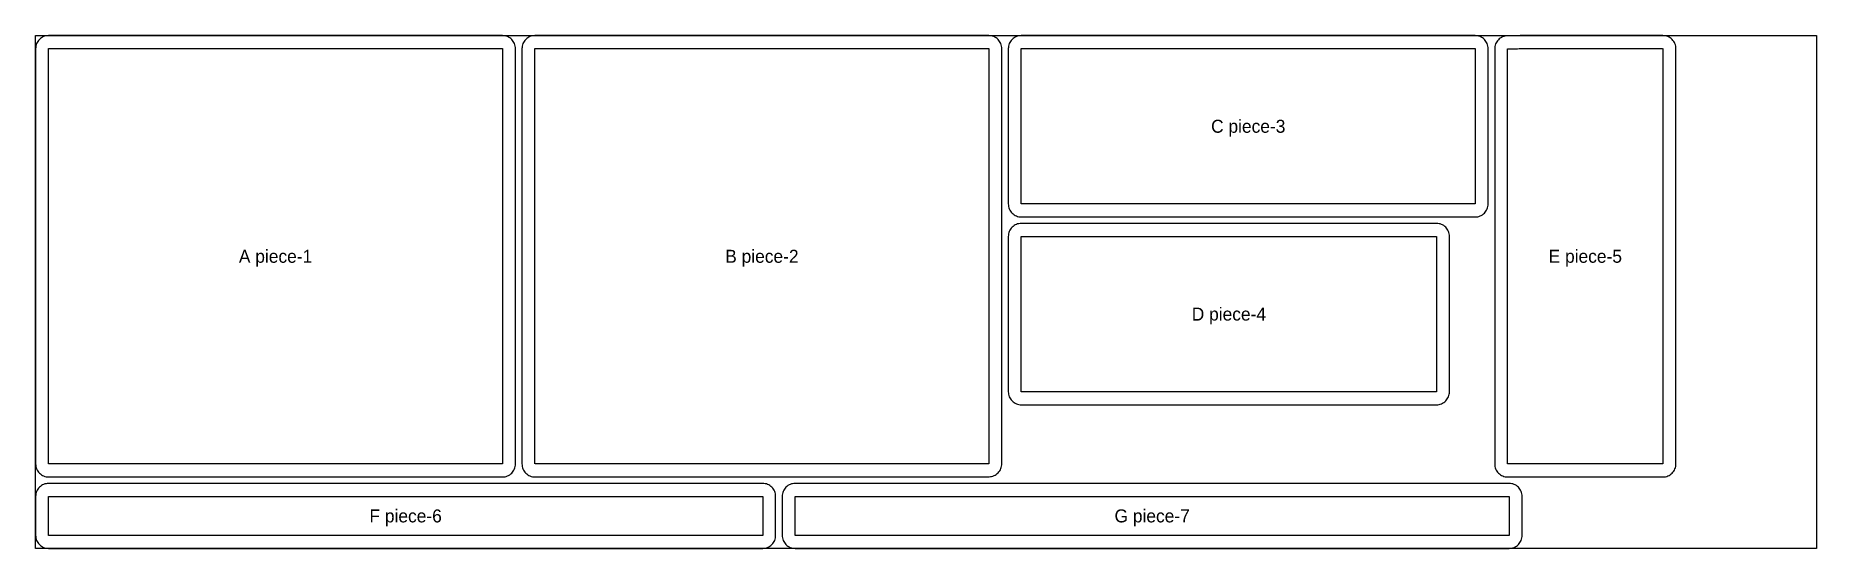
# Model space of a CAD drawing. Header units: millimetres. Extents: x 0 to 1372, y 0 to 395.
import ezdxf
from ezdxf.enums import TextEntityAlignment as Align

# ---------------------------------------------------------------- set-up
doc = ezdxf.new("R2010")
doc.units = ezdxf.units.MM
doc.linetypes.add('DASHED', pattern=[1.524, 1.27, -0.254])
for name, color, linetype in [('CUT', 7, 'Continuous'), ('LABEL', 3, 'Continuous'), ('STITCH', 1, 'DASHED')]:
    doc.layers.add(name, color=color, linetype=linetype)

msp = doc.modelspace()

# ---------------------------------------------------------------- linework, layer by layer
at = {"layer": 'CUT'}
for points in [[(10, 55), (348.973, 55), (359.6, 55), (360.58, 55.048), (361.551, 55.192), (362.503, 55.431), (363.427, 55.761), (364.314, 56.181), (365.156, 56.685), (365.944, 57.27), (366.671, 57.929), (367.33, 58.656), (367.915, 59.444), (368.419, 60.286), (368.839, 61.173), (369.17, 62.097), (369.408, 63.049), (369.552, 64.02), (369.6, 65), (369.6, 75), (369.6, 85), (369.6, 94.897), (369.6, 105), (369.6, 114.897), (369.6, 125), (369.6, 134.897), (369.6, 145), (369.6, 154.897), (369.6, 165), (369.6, 174.897), (369.6, 194.897), (369.6, 205), (369.6, 214.897), (369.6, 225), (369.6, 234.897), (369.6, 254.897), (369.6, 265), (369.6, 274.897), (369.6, 285), (369.6, 294.897), (369.6, 305), (369.6, 314.897), (369.6, 364.999), (369.603, 374.898), (369.603, 384.797), (369.555, 385.777), (369.411, 386.748), (369.172, 387.7), (368.842, 388.624), (368.422, 389.511), (367.918, 390.353), (367.333, 391.141), (366.674, 391.868), (365.947, 392.527), (365.159, 393.112), (364.317, 393.616), (363.43, 394.036), (362.506, 394.366), (361.554, 394.605), (360.583, 394.749), (359.603, 394.797), (349.98, 394.797), (340.357, 394.798), (330.536, 394.8), (301.467, 394.8), (291.647, 394.8), (68.134, 394.8), (58.314, 394.8), (29.245, 394.8), (19.328, 394.8), (10, 394.8), (9.02, 394.752), (8.049, 394.608), (7.097, 394.369), (6.173, 394.039), (5.286, 393.619), (4.444, 393.115), (3.656, 392.53), (2.929, 391.871), (2.27, 391.144), (1.685, 390.356), (1.181, 389.514), (0.761, 388.627), (0.431, 387.703), (0.192, 386.751), (0.048, 385.78), (0, 384.8), (0, 375), (0, 365), (0, 355.103), (0, 345), (0, 335.103), (0, 325), (0, 315.103), (0, 305), (0, 295.103), (0, 285), (0, 275.103), (0, 265), (0, 255.103), (0, 245), (0, 235.103), (0, 225), (0, 215.103), (0, 205), (0, 195.103), (0, 185), (0, 175.103), (0, 165), (0, 155.103), (0, 145), (0, 135.103), (0, 125), (0, 115.103), (0, 105), (0, 95.103), (0, 85), (0, 75.103), (0, 65), (0.048, 64.02), (0.192, 63.049), (0.431, 62.097), (0.761, 61.173), (1.181, 60.286), (1.685, 59.444), (2.27, 58.656), (2.929, 57.929), (3.656, 57.27), (4.444, 56.685), (5.286, 56.181), (6.173, 55.761), (7.097, 55.431), (8.049, 55.192), (9.02, 55.048)], [(650.292, 55), (724.684, 55), (724.9, 55.002), (734.422, 55.208), (735.387, 55.276), (736.342, 55.436), (737.276, 55.689), (738.182, 56.03), (739.05, 56.457), (739.873, 56.967), (740.643, 57.553), (741.353, 58.211), (741.996, 58.935), (742.565, 59.717), (743.057, 60.551), (743.465, 61.429), (743.787, 62.342), (744.019, 63.281), (744.159, 64.239), (744.206, 65.206), (744.206, 125), (744.206, 135.103), (744.206, 145), (744.206, 155.103), (744.206, 175.103), (744.206, 185), (744.206, 195.103), (744.206, 205), (744.206, 215.103), (744.206, 225), (744.206, 235.103), (744.206, 245), (744.206, 255.103), (744.206, 265), (744.206, 275.103), (744.206, 285), (744.206, 325), (744.206, 335.103), (744.206, 345), (744.206, 355.103), (744.206, 365), (744.206, 375), (744.206, 384.8), (744.158, 385.78), (744.014, 386.751), (743.775, 387.703), (743.445, 388.627), (743.025, 389.514), (742.521, 390.356), (741.936, 391.144), (741.277, 391.871), (740.55, 392.53), (739.762, 393.115), (738.92, 393.619), (738.033, 394.039), (737.109, 394.369), (736.157, 394.608), (735.186, 394.752), (734.206, 394.8), (724.878, 394.8), (714.962, 394.8), (705.337, 394.8), (695.517, 394.8), (685.892, 394.8), (676.073, 394.8), (666.448, 394.8), (656.628, 394.8), (647.003, 394.8), (637.184, 394.8), (627.559, 394.8), (617.739, 394.8), (598.295, 394.8), (588.67, 394.8), (578.85, 394.8), (569.225, 394.8), (559.406, 394.8), (549.781, 394.8), (539.962, 394.8), (530.337, 394.8), (520.517, 394.8), (510.892, 394.8), (501.073, 394.8), (491.448, 394.8), (481.628, 394.8), (472.003, 394.8), (462.184, 394.8), (452.559, 394.8), (442.739, 394.8), (433.114, 394.8), (423.295, 394.8), (413.667, 394.8), (403.849, 394.798), (394.226, 394.798), (384.603, 394.797), (383.623, 394.749), (382.652, 394.605), (381.7, 394.367), (380.776, 394.036), (379.889, 393.616), (379.047, 393.112), (378.259, 392.527), (377.532, 391.868), (376.873, 391.141), (376.288, 390.353), (375.784, 389.511), (375.364, 388.624), (375.034, 387.7), (374.795, 386.748), (374.651, 385.777), (374.603, 384.797), (374.603, 374.896), (374.606, 364.999), (374.606, 354.897), (374.606, 345), (374.606, 334.897), (374.606, 325), (374.606, 314.897), (374.606, 305), (374.606, 294.897), (374.606, 285), (374.606, 274.897), (374.606, 265), (374.606, 254.897), (374.606, 245), (374.606, 234.897), (374.606, 225), (374.606, 214.897), (374.606, 205), (374.606, 194.897), (374.606, 185), (374.606, 174.897), (374.606, 165), (374.606, 154.897), (374.606, 145), (374.606, 134.897), (374.606, 125), (374.606, 114.897), (374.606, 105), (374.606, 94.897), (374.606, 85), (374.606, 75), (374.606, 65), (374.654, 64.02), (374.798, 63.049), (375.036, 62.097), (375.367, 61.173), (375.787, 60.286), (376.291, 59.444), (376.876, 58.656), (377.535, 57.929), (378.262, 57.27), (379.05, 56.685), (379.892, 56.181), (380.779, 55.761), (381.703, 55.431), (382.655, 55.192), (383.626, 55.048), (384.606, 55), (458.998, 55), (480.253, 55), (629.037, 55)], [(778.452, 394.798), (768.829, 394.797), (759.206, 394.797), (758.226, 394.749), (757.255, 394.605), (756.303, 394.366), (755.379, 394.036), (754.492, 393.616), (753.65, 393.112), (752.862, 392.527), (752.135, 391.868), (751.476, 391.141), (750.891, 390.353), (750.387, 389.511), (749.967, 388.624), (749.637, 387.7), (749.398, 386.748), (749.254, 385.777), (749.206, 384.797), (749.207, 374.896), (749.209, 364.999), (749.209, 354.897), (749.209, 265.2), (749.257, 264.22), (749.401, 263.249), (749.64, 262.297), (749.97, 261.373), (750.39, 260.486), (750.894, 259.644), (751.479, 258.856), (752.138, 258.129), (752.865, 257.47), (753.653, 256.885), (754.495, 256.381), (755.382, 255.961), (756.306, 255.631), (757.258, 255.392), (758.229, 255.248), (759.209, 255.2), (768.537, 255.2), (788.079, 255.2), (797.898, 255.2), (817.342, 255.2), (826.967, 255.2), (836.787, 255.2), (846.412, 255.2), (856.231, 255.2), (865.856, 255.2), (875.676, 255.2), (885.301, 255.2), (895.12, 255.2), (904.745, 255.2), (914.565, 255.2), (924.19, 255.2), (943.634, 255.2), (953.454, 255.2), (963.079, 255.2), (972.898, 255.2), (982.523, 255.2), (1001.967, 255.2), (1011.787, 255.2), (1050.676, 255.2), (1060.301, 255.2), (1070.12, 255.2), (1079.748, 255.2), (1089.566, 255.202), (1099.189, 255.202), (1108.812, 255.203), (1109.792, 255.251), (1110.763, 255.395), (1111.715, 255.633), (1112.639, 255.964), (1113.526, 256.384), (1114.368, 256.888), (1115.156, 257.473), (1115.883, 258.132), (1116.542, 258.859), (1117.127, 259.647), (1117.631, 260.489), (1118.051, 261.376), (1118.381, 262.3), (1118.62, 263.252), (1118.764, 264.223), (1118.812, 265.203), (1118.812, 275.104), (1118.809, 285.001), (1118.809, 365), (1118.809, 375), (1118.809, 384.8), (1118.761, 385.78), (1118.617, 386.751), (1118.378, 387.703), (1118.048, 388.627), (1117.628, 389.514), (1117.124, 390.356), (1116.539, 391.144), (1115.88, 391.871), (1115.153, 392.53), (1114.365, 393.115), (1113.523, 393.619), (1112.636, 394.039), (1111.712, 394.369), (1110.76, 394.608), (1109.789, 394.752), (1108.809, 394.8), (1099.481, 394.8), (1089.565, 394.8), (1079.94, 394.8), (1070.12, 394.8), (1060.495, 394.8), (1050.676, 394.8), (1041.051, 394.8), (1031.231, 394.8), (1021.606, 394.8), (1011.787, 394.8), (1002.162, 394.8), (992.342, 394.8), (982.717, 394.8), (972.898, 394.8), (963.273, 394.8), (953.454, 394.8), (943.829, 394.8), (934.009, 394.8), (924.384, 394.8), (914.565, 394.8), (904.94, 394.8), (895.12, 394.8), (885.495, 394.8), (875.676, 394.8), (866.051, 394.8), (856.231, 394.8), (846.606, 394.8), (836.787, 394.8), (827.162, 394.8), (817.342, 394.8), (807.717, 394.8), (797.898, 394.8), (788.271, 394.8)], [(1253.412, 394.8), (1143.612, 394.8), (1143.408, 394.798), (1133.608, 394.598), (1132.642, 394.531), (1131.686, 394.371), (1130.751, 394.12), (1129.844, 393.779), (1128.975, 393.352), (1128.151, 392.843), (1127.38, 392.257), (1126.669, 391.599), (1126.026, 390.875), (1125.455, 390.092), (1124.963, 389.258), (1124.554, 388.38), (1124.232, 387.466), (1123.999, 386.526), (1123.859, 385.567), (1123.812, 384.6), (1123.812, 374.7), (1123.812, 364.8), (1123.812, 354.7), (1123.812, 344.8), (1123.812, 334.7), (1123.812, 324.8), (1123.812, 304.8), (1123.812, 294.7), (1123.812, 284.8), (1123.812, 264.8), (1123.812, 254.7), (1123.812, 244.8), (1123.812, 184.8), (1123.812, 174.7), (1123.812, 164.8), (1123.812, 144.8), (1123.812, 134.7), (1123.812, 124.8), (1123.812, 114.7), (1123.812, 104.8), (1123.812, 94.7), (1123.812, 84.8), (1123.812, 65), (1123.86, 64.02), (1124.004, 63.049), (1124.243, 62.097), (1124.573, 61.173), (1124.993, 60.286), (1125.497, 59.444), (1126.082, 58.656), (1126.741, 57.929), (1127.468, 57.27), (1128.256, 56.685), (1129.098, 56.181), (1129.985, 55.761), (1130.909, 55.431), (1131.861, 55.192), (1132.832, 55.048), (1133.812, 55), (1253.412, 55), (1254.392, 55.048), (1255.363, 55.192), (1256.315, 55.431), (1257.239, 55.761), (1258.126, 56.181), (1258.968, 56.685), (1259.756, 57.27), (1260.483, 57.929), (1261.142, 58.656), (1261.727, 59.444), (1262.231, 60.286), (1262.651, 61.173), (1262.981, 62.097), (1263.22, 63.049), (1263.364, 64.02), (1263.412, 65), (1263.412, 74.9), (1263.412, 84.8), (1263.412, 94.9), (1263.412, 104.8), (1263.412, 114.9), (1263.412, 124.8), (1263.412, 134.9), (1263.412, 144.8), (1263.412, 154.9), (1263.412, 164.8), (1263.412, 174.9), (1263.412, 184.8), (1263.412, 204.8), (1263.412, 214.9), (1263.412, 224.8), (1263.412, 234.9), (1263.412, 244.8), (1263.412, 254.9), (1263.412, 264.8), (1263.412, 274.9), (1263.412, 294.9), (1263.412, 304.8), (1263.412, 314.9), (1263.412, 324.8), (1263.412, 334.9), (1263.412, 354.9), (1263.412, 364.8), (1263.412, 375), (1263.412, 384.8), (1263.364, 385.78), (1263.22, 386.751), (1262.981, 387.703), (1262.651, 388.627), (1262.231, 389.514), (1261.727, 390.356), (1261.142, 391.144), (1260.483, 391.871), (1259.756, 392.53), (1258.968, 393.115), (1258.126, 393.619), (1257.239, 394.039), (1256.315, 394.369), (1255.363, 394.608), (1254.392, 394.752)], [(1089.006, 120.6), (1089.006, 240.2), (1088.958, 241.18), (1088.814, 242.151), (1088.575, 243.103), (1088.245, 244.027), (1087.825, 244.914), (1087.321, 245.756), (1086.736, 246.544), (1086.077, 247.271), (1085.35, 247.93), (1084.562, 248.515), (1083.72, 249.019), (1082.833, 249.439), (1081.909, 249.769), (1080.957, 250.008), (1079.986, 250.152), (1079.006, 250.2), (1059.006, 250.2), (1049.106, 250.2), (1039.006, 250.2), (1009.106, 250.2), (999.006, 250.2), (989.106, 250.2), (949.106, 250.2), (939.006, 250.2), (929.106, 250.2), (919.006, 250.2), (909.106, 250.2), (899.006, 250.2), (889.106, 250.2), (839.006, 250.2), (829.106, 250.2), (759.206, 250.2), (758.226, 250.152), (757.255, 250.008), (756.303, 249.769), (755.379, 249.439), (754.492, 249.019), (753.65, 248.515), (752.862, 247.93), (752.135, 247.271), (751.476, 246.544), (750.891, 245.756), (750.387, 244.914), (749.967, 244.027), (749.637, 243.103), (749.398, 242.151), (749.254, 241.18), (749.206, 240.2), (749.206, 120.6), (749.254, 119.62), (749.398, 118.649), (749.637, 117.697), (749.967, 116.773), (750.387, 115.886), (750.891, 115.044), (751.476, 114.256), (752.135, 113.529), (752.862, 112.87), (753.65, 112.285), (754.492, 111.781), (755.379, 111.361), (756.303, 111.031), (757.255, 110.792), (758.226, 110.648), (759.206, 110.6), (1079.006, 110.6), (1079.986, 110.648), (1080.957, 110.792), (1081.909, 111.031), (1082.833, 111.361), (1083.72, 111.781), (1084.562, 112.285), (1085.35, 112.87), (1086.077, 113.529), (1086.736, 114.256), (1087.321, 115.044), (1087.825, 115.886), (1088.245, 116.773), (1088.575, 117.697), (1088.814, 118.649), (1088.958, 119.62)], [(12.148, 50), (10, 50), (9.02, 49.952), (8.049, 49.808), (7.097, 49.569), (6.173, 49.239), (5.286, 48.819), (4.444, 48.315), (3.656, 47.73), (2.929, 47.071), (2.27, 46.344), (1.685, 45.556), (1.181, 44.714), (0.761, 43.827), (0.431, 42.903), (0.192, 41.951), (0.048, 40.98), (0, 40), (0, 38.125), (0, 36.25), (0, 34.375), (0, 32.5), (0, 30.625), (0, 28.75), (0, 26.875), (0, 25), (0, 23.125), (0, 21.25), (0, 19.375), (0, 17.5), (0, 15.625), (0, 13.75), (0, 11.875), (0, 10), (0.048, 9.02), (0.192, 8.049), (0.431, 7.097), (0.761, 6.173), (1.181, 5.286), (1.685, 4.444), (2.27, 3.656), (2.929, 2.929), (3.656, 2.27), (4.444, 1.685), (5.286, 1.181), (6.173, 0.761), (7.097, 0.431), (8.049, 0.192), (9.02, 0.048), (10, 0), (42.227, 0), (44.375, 0), (46.523, 0), (145.352, 0), (147.5, 0), (149.648, 0), (248.477, 0), (250.625, 0), (252.773, 0), (317.227, 0), (321.523, 0), (420.352, 0), (422.5, 0), (424.648, 0), (523.477, 0), (525.625, 0), (527.773, 0), (560, 0), (560.98, 0.048), (561.951, 0.192), (562.903, 0.431), (563.827, 0.761), (564.714, 1.181), (565.556, 1.685), (566.344, 2.27), (567.071, 2.929), (567.73, 3.656), (568.315, 4.444), (568.819, 5.286), (569.239, 6.173), (569.569, 7.097), (569.808, 8.049), (569.952, 9.02), (570, 10), (570, 40), (569.952, 40.98), (569.808, 41.951), (569.569, 42.903), (569.239, 43.827), (568.819, 44.714), (568.315, 45.556), (567.73, 46.344), (567.071, 47.071), (566.344, 47.73), (565.556, 48.315), (564.714, 48.819), (563.827, 49.239), (562.903, 49.569), (561.951, 49.808), (560.98, 49.952), (560, 50), (557.852, 50), (555.703, 50), (553.555, 50), (551.406, 50), (547.109, 50), (544.961, 50), (540.664, 50), (538.516, 50), (536.367, 50), (534.219, 50), (532.07, 50), (529.922, 50), (525.625, 50), (523.477, 50), (519.18, 50), (517.031, 50), (512.734, 50), (510.586, 50), (508.437, 50), (506.289, 50), (504.141, 50), (499.844, 50), (497.695, 50), (495.547, 50), (493.398, 50), (491.25, 50), (489.102, 50), (486.953, 50), (484.805, 50), (482.656, 50), (480.508, 50), (478.359, 50), (476.211, 50), (474.063, 50), (471.914, 50), (469.766, 50), (467.617, 50), (465.469, 50), (463.32, 50), (461.172, 50), (459.023, 50), (456.875, 50), (454.727, 50), (452.578, 50), (450.43, 50), (448.281, 50), (446.133, 50), (443.984, 50), (441.836, 50), (439.687, 50), (437.539, 50), (435.391, 50), (433.242, 50), (431.094, 50), (428.945, 50), (426.797, 50), (424.648, 50), (422.5, 50), (420.352, 50), (418.203, 50), (413.906, 50), (411.758, 50), (409.609, 50), (407.461, 50), (405.312, 50), (403.164, 50), (401.016, 50), (398.867, 50), (396.719, 50), (394.57, 50), (392.422, 50), (388.125, 50), (385.977, 50), (383.828, 50), (381.68, 50), (379.531, 50), (377.383, 50), (375.234, 50), (373.086, 50), (370.938, 50), (368.789, 50), (366.641, 50), (362.344, 50), (360.195, 50), (358.047, 50), (355.898, 50), (353.75, 50), (351.602, 50), (349.453, 50), (347.305, 50), (345.156, 50), (338.711, 50), (336.562, 50), (334.414, 50), (332.266, 50), (330.117, 50), (327.969, 50), (325.82, 50), (323.672, 50), (321.523, 50), (319.375, 50), (315.078, 50), (312.93, 50), (310.781, 50), (306.484, 50), (304.336, 50), (302.187, 50), (300.039, 50), (297.891, 50), (293.594, 50), (291.445, 50), (289.297, 50), (287.148, 50), (285, 50), (282.852, 50), (280.703, 50), (278.555, 50), (276.406, 50), (274.258, 50), (272.109, 50), (269.961, 50), (267.812, 50), (265.664, 50), (263.516, 50), (261.367, 50), (259.219, 50), (257.07, 50), (254.922, 50), (252.773, 50), (250.625, 50), (248.477, 50), (246.328, 50), (244.18, 50), (242.031, 50), (239.883, 50), (237.734, 50), (235.586, 50), (233.437, 50), (231.289, 50), (229.141, 50), (226.992, 50), (224.844, 50), (222.695, 50), (220.547, 50), (218.398, 50), (216.25, 50), (214.102, 50), (211.953, 50), (209.805, 50), (207.656, 50), (205.508, 50), (203.359, 50), (201.211, 50), (196.914, 50), (192.617, 50), (190.469, 50), (188.32, 50), (186.172, 50), (184.023, 50), (181.875, 50), (177.578, 50), (175.43, 50), (173.281, 50), (171.133, 50), (168.984, 50), (166.836, 50), (162.539, 50), (160.391, 50), (158.242, 50), (153.945, 50), (151.797, 50), (149.648, 50), (147.5, 50), (145.352, 50), (143.203, 50), (141.055, 50), (138.906, 50), (136.758, 50), (134.609, 50), (132.461, 50), (128.164, 50), (126.016, 50), (123.867, 50), (121.719, 50), (119.57, 50), (117.422, 50), (115.273, 50), (113.125, 50), (110.977, 50), (108.828, 50), (106.68, 50), (102.383, 50), (100.234, 50), (98.086, 50), (95.937, 50), (93.789, 50), (91.641, 50), (89.492, 50), (87.344, 50), (85.195, 50), (83.047, 50), (80.898, 50), (78.75, 50), (76.602, 50), (74.453, 50), (72.305, 50), (70.156, 50), (68.008, 50), (65.859, 50), (63.711, 50), (61.562, 50), (59.414, 50), (57.266, 50), (55.117, 50), (52.969, 50), (50.82, 50), (48.672, 50), (46.523, 50), (44.375, 50), (42.227, 50), (40.078, 50), (37.93, 50), (35.781, 50), (33.633, 50), (31.484, 50), (29.336, 50), (27.187, 50), (25.039, 50), (22.891, 50), (20.742, 50), (18.594, 50), (16.445, 50), (14.297, 50)], [(1102.773, 0), (1135, 0), (1135.98, 0.048), (1136.951, 0.192), (1137.903, 0.431), (1138.827, 0.761), (1139.714, 1.181), (1140.556, 1.685), (1141.344, 2.27), (1142.071, 2.929), (1142.73, 3.656), (1143.315, 4.444), (1143.819, 5.286), (1144.239, 6.173), (1144.569, 7.097), (1144.808, 8.049), (1144.952, 9.02), (1145, 10), (1145, 40), (1144.952, 40.98), (1144.808, 41.951), (1144.569, 42.903), (1144.239, 43.827), (1143.819, 44.714), (1143.315, 45.556), (1142.73, 46.344), (1142.071, 47.071), (1141.344, 47.73), (1140.556, 48.315), (1139.714, 48.819), (1138.827, 49.239), (1137.903, 49.569), (1136.951, 49.808), (1135.98, 49.952), (1135, 50), (1132.852, 50), (1130.703, 50), (1128.555, 50), (1126.406, 50), (1124.258, 50), (1122.109, 50), (1119.961, 50), (1117.812, 50), (1113.516, 50), (1111.367, 50), (1109.219, 50), (1107.07, 50), (1104.922, 50), (1102.773, 50), (1100.625, 50), (1094.18, 50), (1092.031, 50), (1087.734, 50), (1085.586, 50), (1083.438, 50), (1081.289, 50), (1079.141, 50), (1076.992, 50), (1074.844, 50), (1070.547, 50), (1068.398, 50), (1066.25, 50), (1064.102, 50), (1061.953, 50), (1059.805, 50), (1057.656, 50), (1055.508, 50), (1053.359, 50), (1051.211, 50), (1049.063, 50), (1046.914, 50), (1044.766, 50), (1042.617, 50), (1040.469, 50), (1038.32, 50), (1036.172, 50), (1034.023, 50), (1031.875, 50), (1029.727, 50), (1027.578, 50), (1025.43, 50), (1023.281, 50), (1021.133, 50), (1018.984, 50), (1016.836, 50), (1014.688, 50), (1012.539, 50), (1010.391, 50), (1008.242, 50), (1006.094, 50), (1003.945, 50), (1001.797, 50), (999.648, 50), (993.203, 50), (991.055, 50), (986.758, 50), (984.609, 50), (982.461, 50), (980.313, 50), (978.164, 50), (976.016, 50), (973.867, 50), (967.422, 50), (965.273, 50), (960.977, 50), (958.828, 50), (956.68, 50), (954.531, 50), (952.383, 50), (950.234, 50), (948.086, 50), (945.938, 50), (943.789, 50), (941.641, 50), (939.492, 50), (935.195, 50), (933.047, 50), (930.898, 50), (928.75, 50), (926.602, 50), (924.453, 50), (922.305, 50), (915.859, 50), (913.711, 50), (911.563, 50), (909.414, 50), (907.266, 50), (905.117, 50), (902.969, 50), (900.82, 50), (898.672, 50), (896.523, 50), (892.227, 50), (890.078, 50), (887.93, 50), (883.633, 50), (881.484, 50), (879.336, 50), (877.188, 50), (875.039, 50), (872.891, 50), (868.594, 50), (866.445, 50), (857.852, 50), (855.703, 50), (853.555, 50), (851.406, 50), (849.258, 50), (847.109, 50), (844.961, 50), (842.813, 50), (840.664, 50), (838.516, 50), (836.367, 50), (827.773, 50), (825.625, 50), (823.477, 50), (821.328, 50), (814.883, 50), (812.734, 50), (810.586, 50), (808.438, 50), (806.289, 50), (801.992, 50), (799.844, 50), (797.695, 50), (795.547, 50), (791.25, 50), (789.102, 50), (786.953, 50), (784.805, 50), (776.211, 50), (774.063, 50), (771.914, 50), (769.766, 50), (763.32, 50), (761.172, 50), (759.023, 50), (756.875, 50), (754.727, 50), (750.43, 50), (748.281, 50), (746.133, 50), (743.984, 50), (737.539, 50), (735.391, 50), (733.242, 50), (724.648, 50), (722.5, 50), (720.352, 50), (718.203, 50), (716.055, 50), (713.906, 50), (709.609, 50), (707.461, 50), (703.164, 50), (701.016, 50), (698.867, 50), (696.719, 50), (694.57, 50), (692.422, 50), (690.273, 50), (688.125, 50), (683.828, 50), (681.68, 50), (677.383, 50), (675.234, 50), (673.086, 50), (670.938, 50), (668.789, 50), (666.641, 50), (664.492, 50), (662.344, 50), (658.047, 50), (655.898, 50), (653.75, 50), (651.602, 50), (649.453, 50), (647.305, 50), (645.156, 50), (643.008, 50), (640.859, 50), (638.711, 50), (636.563, 50), (634.414, 50), (630.117, 50), (627.969, 50), (625.82, 50), (623.672, 50), (621.523, 50), (619.375, 50), (617.227, 50), (615.078, 50), (612.93, 50), (610.781, 50), (606.484, 50), (604.336, 50), (600.039, 50), (597.891, 50), (595.742, 50), (593.594, 50), (589.297, 50), (587.148, 50), (585, 50), (584.02, 49.952), (583.049, 49.808), (582.097, 49.569), (581.173, 49.239), (580.286, 48.819), (579.444, 48.315), (578.656, 47.73), (577.929, 47.071), (577.27, 46.344), (576.685, 45.556), (576.181, 44.714), (575.761, 43.827), (575.431, 42.903), (575.192, 41.951), (575.048, 40.98), (575, 40), (575, 38.125), (575, 36.25), (575, 34.375), (575, 32.5), (575, 30.625), (575, 28.75), (575, 26.875), (575, 23.125), (575, 21.25), (575, 19.375), (575, 17.5), (575, 15.625), (575, 13.75), (575, 11.875), (575, 10), (575.048, 9.02), (575.192, 8.049), (575.431, 7.097), (575.761, 6.173), (576.181, 5.286), (576.685, 4.444), (577.27, 3.656), (577.929, 2.929), (578.656, 2.27), (579.444, 1.685), (580.286, 1.181), (581.173, 0.761), (582.097, 0.431), (583.049, 0.192), (584.02, 0.048), (585, 0), (617.227, 0), (619.375, 0), (621.523, 0), (720.352, 0), (722.5, 0), (724.648, 0), (823.477, 0), (825.625, 0), (827.773, 0), (892.227, 0), (894.375, 0), (896.523, 0), (995.352, 0), (997.5, 0), (999.648, 0), (1098.477, 0), (1100.625, 0)]]:
    msp.add_lwpolyline(points, close=True, dxfattribs=at)
at = {"layer": 'LABEL'}
msp.add_lwpolyline([(0, 394.8), (1371.6, 394.8), (1371.6, 0), (0, 0)], close=True, dxfattribs=at)
at = {"layer": 'STITCH'}
for points in [[(19.522, 65), (10, 65), (10, 75.103), (10, 85), (10, 95.103), (10, 105), (10, 115.103), (10, 125), (10, 135.103), (10, 145), (10, 155.103), (10, 165), (10, 175.103), (10, 185), (10, 195.103), (10, 205), (10, 215.103), (10, 225), (10, 235.103), (10, 245), (10, 255.103), (10, 265), (10, 275.103), (10, 285), (10, 295.103), (10, 305), (10, 315.103), (10, 325), (10, 335.103), (10, 345), (10, 355.103), (10, 365), (10, 375), (10, 384.8), (19.328, 384.8), (29.245, 384.8), (38.87, 384.8), (48.689, 384.8), (58.314, 384.8), (68.133, 384.8), (77.758, 384.8), (87.578, 384.8), (97.203, 384.8), (107.022, 384.8), (116.647, 384.8), (126.467, 384.8), (136.092, 384.8), (145.911, 384.8), (155.536, 384.8), (165.356, 384.8), (174.981, 384.8), (184.8, 384.8), (194.425, 384.8), (204.245, 384.8), (213.87, 384.8), (223.689, 384.8), (233.314, 384.8), (243.134, 384.8), (252.758, 384.8), (262.578, 384.8), (272.203, 384.8), (282.022, 384.8), (291.647, 384.8), (301.467, 384.8), (311.092, 384.8), (320.911, 384.8), (330.536, 384.8), (340.356, 384.798), (349.98, 384.797), (359.603, 384.797), (359.603, 374.898), (359.6, 365), (359.6, 354.897), (359.6, 345), (359.6, 334.897), (359.6, 325), (359.6, 314.897), (359.6, 305), (359.6, 294.897), (359.6, 285), (359.6, 274.897), (359.6, 265), (359.6, 254.897), (359.6, 245), (359.6, 234.897), (359.6, 225), (359.6, 214.897), (359.6, 205), (359.6, 194.897), (359.6, 185), (359.6, 174.897), (359.6, 165), (359.6, 154.897), (359.6, 145), (359.6, 134.897), (359.6, 125), (359.6, 114.897), (359.6, 105), (359.6, 94.897), (359.6, 85), (359.6, 75), (359.6, 65), (348.973, 65), (338.345, 65), (327.718, 65), (317.09, 65), (306.463, 65), (295.836, 65), (285.208, 65), (274.581, 65), (263.953, 65), (253.326, 65), (242.698, 65), (232.071, 65), (221.444, 65), (210.816, 65), (200.189, 65), (189.561, 65), (178.934, 65), (168.306, 65), (157.679, 65), (147.052, 65), (136.424, 65), (125.797, 65), (115.169, 65), (104.542, 65), (93.914, 65), (83.287, 65), (72.66, 65), (62.032, 65), (51.405, 65), (40.777, 65), (30.15, 65)], [(714.056, 65), (703.429, 65), (692.801, 65), (682.174, 65), (671.546, 65), (660.919, 65), (650.292, 65), (639.664, 65), (629.037, 65), (618.409, 65), (607.782, 65), (597.154, 65), (586.527, 65), (575.9, 65), (565.272, 65), (554.645, 65), (544.017, 65), (533.39, 65), (522.762, 65), (512.135, 65), (501.508, 65), (490.88, 65), (480.253, 65), (469.625, 65), (458.998, 65), (448.37, 65), (437.743, 65), (427.116, 65), (416.488, 65), (405.861, 65), (395.233, 65), (384.606, 65), (384.606, 75), (384.606, 85), (384.606, 94.897), (384.606, 105), (384.606, 114.897), (384.606, 125), (384.606, 134.897), (384.606, 145), (384.606, 154.897), (384.606, 165), (384.606, 174.897), (384.606, 185), (384.606, 194.897), (384.606, 205), (384.606, 214.897), (384.606, 225), (384.606, 234.897), (384.606, 245), (384.606, 254.897), (384.606, 265), (384.606, 274.897), (384.606, 285), (384.606, 294.897), (384.606, 305), (384.606, 314.897), (384.606, 325), (384.606, 334.897), (384.606, 345), (384.606, 354.897), (384.606, 365), (384.603, 374.898), (384.603, 384.797), (394.227, 384.798), (403.85, 384.798), (413.67, 384.8), (423.295, 384.8), (433.114, 384.8), (442.739, 384.8), (452.559, 384.8), (462.184, 384.8), (472.003, 384.8), (481.628, 384.8), (491.448, 384.8), (501.073, 384.8), (510.892, 384.8), (520.517, 384.8), (530.337, 384.8), (539.962, 384.8), (549.781, 384.8), (559.406, 384.8), (569.225, 384.8), (578.85, 384.8), (588.67, 384.8), (598.295, 384.8), (608.114, 384.8), (617.739, 384.8), (627.559, 384.8), (637.184, 384.8), (647.003, 384.8), (656.628, 384.8), (666.448, 384.8), (676.073, 384.8), (685.892, 384.8), (695.517, 384.8), (705.337, 384.8), (714.962, 384.8), (724.878, 384.8), (734.206, 384.8), (734.206, 375), (734.206, 365), (734.206, 355.103), (734.206, 345), (734.206, 335.103), (734.206, 325), (734.206, 315.103), (734.206, 305), (734.206, 295.103), (734.206, 285), (734.206, 275.103), (734.206, 265), (734.206, 255.103), (734.206, 245), (734.206, 235.103), (734.206, 225), (734.206, 215.103), (734.206, 205), (734.206, 195.103), (734.206, 185), (734.206, 175.103), (734.206, 165), (734.206, 155.103), (734.206, 145), (734.206, 135.103), (734.206, 125), (734.206, 115.103), (734.206, 105), (734.206, 95.103), (734.206, 85), (734.206, 75.103), (734.206, 65.206), (724.684, 65)], [(778.454, 384.798), (788.273, 384.8), (797.898, 384.8), (807.717, 384.8), (817.342, 384.8), (827.162, 384.8), (836.787, 384.8), (846.606, 384.8), (856.231, 384.8), (866.051, 384.8), (875.676, 384.8), (885.495, 384.8), (895.12, 384.8), (904.94, 384.8), (914.565, 384.8), (924.384, 384.8), (934.009, 384.8), (943.829, 384.8), (953.454, 384.8), (963.273, 384.8), (972.898, 384.8), (982.717, 384.8), (992.342, 384.8), (1002.162, 384.8), (1011.787, 384.8), (1021.606, 384.8), (1031.231, 384.8), (1041.051, 384.8), (1050.676, 384.8), (1060.495, 384.8), (1070.12, 384.8), (1079.94, 384.8), (1089.565, 384.8), (1099.481, 384.8), (1108.809, 384.8), (1108.809, 375), (1108.809, 365), (1108.809, 355.103), (1108.809, 345), (1108.809, 335.103), (1108.809, 325), (1108.809, 315.103), (1108.809, 305), (1108.809, 295.103), (1108.809, 285), (1108.812, 275.102), (1108.812, 265.203), (1099.188, 265.202), (1089.565, 265.202), (1079.745, 265.2), (1070.12, 265.2), (1060.301, 265.2), (1050.676, 265.2), (1040.856, 265.2), (1031.231, 265.2), (1021.412, 265.2), (1011.787, 265.2), (1001.967, 265.2), (992.342, 265.2), (982.523, 265.2), (972.898, 265.2), (963.079, 265.2), (953.454, 265.2), (943.634, 265.2), (934.009, 265.2), (924.19, 265.2), (914.565, 265.2), (904.745, 265.2), (895.12, 265.2), (885.301, 265.2), (875.676, 265.2), (865.856, 265.2), (856.231, 265.2), (846.412, 265.2), (836.787, 265.2), (826.967, 265.2), (817.342, 265.2), (807.523, 265.2), (797.898, 265.2), (788.078, 265.2), (778.454, 265.2), (768.537, 265.2), (759.209, 265.2), (759.209, 275), (759.209, 285), (759.209, 294.897), (759.209, 305), (759.209, 314.897), (759.209, 325), (759.209, 334.897), (759.209, 345), (759.209, 354.897), (759.209, 365), (759.207, 374.898), (759.206, 384.797), (768.83, 384.797)], [(1253.412, 384.8), (1253.412, 375), (1253.412, 364.8), (1253.412, 354.9), (1253.412, 344.8), (1253.412, 334.9), (1253.412, 324.8), (1253.412, 314.9), (1253.412, 304.8), (1253.412, 294.9), (1253.412, 284.8), (1253.412, 274.9), (1253.412, 264.8), (1253.412, 254.9), (1253.412, 244.8), (1253.412, 234.9), (1253.412, 224.8), (1253.412, 214.9), (1253.412, 204.8), (1253.412, 194.9), (1253.412, 184.8), (1253.412, 174.9), (1253.412, 164.8), (1253.412, 154.9), (1253.412, 144.8), (1253.412, 134.9), (1253.412, 124.8), (1253.412, 114.9), (1253.412, 104.8), (1253.412, 94.9), (1253.412, 84.8), (1253.412, 74.9), (1253.412, 65), (1243.512, 65), (1233.612, 65), (1223.512, 65), (1213.612, 65), (1203.512, 65), (1193.612, 65), (1183.512, 65), (1173.612, 65), (1163.512, 65), (1153.612, 65), (1143.412, 65), (1133.812, 65), (1133.812, 74.8), (1133.812, 84.8), (1133.812, 94.7), (1133.812, 104.8), (1133.812, 114.7), (1133.812, 124.8), (1133.812, 134.7), (1133.812, 144.8), (1133.812, 154.7), (1133.812, 164.8), (1133.812, 174.7), (1133.812, 184.8), (1133.812, 194.7), (1133.812, 204.8), (1133.812, 214.7), (1133.812, 224.8), (1133.812, 234.7), (1133.812, 244.8), (1133.812, 254.7), (1133.812, 264.8), (1133.812, 274.7), (1133.812, 284.8), (1133.812, 294.7), (1133.812, 304.8), (1133.812, 314.7), (1133.812, 324.8), (1133.812, 334.7), (1133.812, 344.8), (1133.812, 354.7), (1133.812, 364.8), (1133.812, 374.7), (1133.812, 384.6), (1143.612, 384.8), (1157.337, 384.8), (1171.062, 384.8), (1184.787, 384.8), (1198.512, 384.8), (1212.237, 384.8), (1225.962, 384.8), (1239.687, 384.8)], [(1079.006, 130.4), (1079.006, 120.6), (1068.906, 120.6), (1059.006, 120.6), (1048.906, 120.6), (1039.006, 120.6), (1028.906, 120.6), (1019.006, 120.6), (1008.906, 120.6), (999.006, 120.6), (988.906, 120.6), (979.006, 120.6), (968.906, 120.6), (959.006, 120.6), (948.906, 120.6), (939.006, 120.6), (928.906, 120.6), (919.006, 120.6), (908.906, 120.6), (899.006, 120.6), (888.906, 120.6), (879.006, 120.6), (868.906, 120.6), (859.006, 120.6), (848.906, 120.6), (839.006, 120.6), (828.906, 120.6), (819.006, 120.6), (808.906, 120.6), (799.006, 120.6), (788.906, 120.6), (779.006, 120.6), (768.806, 120.6), (759.206, 120.6), (759.206, 130.4), (759.206, 140.4), (759.206, 150.3), (759.206, 160.4), (759.206, 170.3), (759.206, 180.4), (759.206, 190.3), (759.206, 200.4), (759.206, 210.3), (759.206, 220.4), (759.206, 230.3), (759.206, 240.2), (769.106, 240.2), (779.006, 240.2), (789.106, 240.2), (799.006, 240.2), (809.106, 240.2), (819.006, 240.2), (829.106, 240.2), (839.006, 240.2), (849.106, 240.2), (859.006, 240.2), (869.106, 240.2), (879.006, 240.2), (889.106, 240.2), (899.006, 240.2), (909.106, 240.2), (919.006, 240.2), (929.106, 240.2), (939.006, 240.2), (949.106, 240.2), (959.006, 240.2), (969.106, 240.2), (979.006, 240.2), (989.106, 240.2), (999.006, 240.2), (1009.106, 240.2), (1019.006, 240.2), (1029.106, 240.2), (1039.006, 240.2), (1049.106, 240.2), (1059.006, 240.2), (1069.206, 240.2), (1079.006, 240.2), (1079.006, 226.475), (1079.006, 212.75), (1079.006, 199.025), (1079.006, 185.3), (1079.006, 171.575), (1079.006, 157.85), (1079.006, 144.125)], [(12.148, 40), (14.297, 40), (16.445, 40), (18.594, 40), (20.742, 40), (22.891, 40), (25.039, 40), (27.187, 40), (29.336, 40), (31.484, 40), (33.633, 40), (35.781, 40), (37.93, 40), (40.078, 40), (42.227, 40), (44.375, 40), (46.523, 40), (48.672, 40), (50.82, 40), (52.969, 40), (55.117, 40), (57.266, 40), (59.414, 40), (61.562, 40), (63.711, 40), (65.859, 40), (68.008, 40), (70.156, 40), (72.305, 40), (74.453, 40), (76.602, 40), (78.75, 40), (80.898, 40), (83.047, 40), (85.195, 40), (87.344, 40), (89.492, 40), (91.641, 40), (93.789, 40), (95.937, 40), (98.086, 40), (100.234, 40), (102.383, 40), (104.531, 40), (106.68, 40), (108.828, 40), (110.977, 40), (113.125, 40), (115.273, 40), (117.422, 40), (119.57, 40), (121.719, 40), (123.867, 40), (126.016, 40), (128.164, 40), (130.312, 40), (132.461, 40), (134.609, 40), (136.758, 40), (138.906, 40), (141.055, 40), (143.203, 40), (145.352, 40), (147.5, 40), (149.648, 40), (151.797, 40), (153.945, 40), (156.094, 40), (158.242, 40), (160.391, 40), (162.539, 40), (164.687, 40), (166.836, 40), (168.984, 40), (171.133, 40), (173.281, 40), (175.43, 40), (177.578, 40), (179.727, 40), (181.875, 40), (184.023, 40), (186.172, 40), (188.32, 40), (190.469, 40), (192.617, 40), (194.766, 40), (196.914, 40), (199.062, 40), (201.211, 40), (203.359, 40), (205.508, 40), (207.656, 40), (209.805, 40), (211.953, 40), (214.102, 40), (216.25, 40), (218.398, 40), (220.547, 40), (222.695, 40), (224.844, 40), (226.992, 40), (229.141, 40), (231.289, 40), (233.437, 40), (235.586, 40), (237.734, 40), (239.883, 40), (242.031, 40), (244.18, 40), (246.328, 40), (248.477, 40), (250.625, 40), (252.773, 40), (254.922, 40), (257.07, 40), (259.219, 40), (261.367, 40), (263.516, 40), (265.664, 40), (267.812, 40), (269.961, 40), (272.109, 40), (274.258, 40), (276.406, 40), (278.555, 40), (280.703, 40), (282.852, 40), (285, 40), (287.148, 40), (289.297, 40), (291.445, 40), (293.594, 40), (295.742, 40), (297.891, 40), (300.039, 40), (302.187, 40), (304.336, 40), (306.484, 40), (308.633, 40), (310.781, 40), (312.93, 40), (315.078, 40), (317.227, 40), (319.375, 40), (321.523, 40), (323.672, 40), (325.82, 40), (327.969, 40), (330.117, 40), (332.266, 40), (334.414, 40), (336.562, 40), (338.711, 40), (340.859, 40), (343.008, 40), (345.156, 40), (347.305, 40), (349.453, 40), (351.602, 40), (353.75, 40), (355.898, 40), (358.047, 40), (360.195, 40), (362.344, 40), (364.492, 40), (366.641, 40), (368.789, 40), (370.938, 40), (373.086, 40), (375.234, 40), (377.383, 40), (379.531, 40), (381.68, 40), (383.828, 40), (385.977, 40), (388.125, 40), (390.273, 40), (392.422, 40), (394.57, 40), (396.719, 40), (398.867, 40), (401.016, 40), (403.164, 40), (405.312, 40), (407.461, 40), (409.609, 40), (411.758, 40), (413.906, 40), (416.055, 40), (418.203, 40), (420.352, 40), (422.5, 40), (424.648, 40), (426.797, 40), (428.945, 40), (431.094, 40), (433.242, 40), (435.391, 40), (437.539, 40), (439.687, 40), (441.836, 40), (443.984, 40), (446.133, 40), (448.281, 40), (450.43, 40), (452.578, 40), (454.727, 40), (456.875, 40), (459.023, 40), (461.172, 40), (463.32, 40), (465.469, 40), (467.617, 40), (469.766, 40), (471.914, 40), (474.063, 40), (476.211, 40), (478.359, 40), (480.508, 40), (482.656, 40), (484.805, 40), (486.953, 40), (489.102, 40), (491.25, 40), (493.398, 40), (495.547, 40), (497.695, 40), (499.844, 40), (501.992, 40), (504.141, 40), (506.289, 40), (508.437, 40), (510.586, 40), (512.734, 40), (514.883, 40), (517.031, 40), (519.18, 40), (521.328, 40), (523.477, 40), (525.625, 40), (527.773, 40), (529.922, 40), (532.07, 40), (534.219, 40), (536.367, 40), (538.516, 40), (540.664, 40), (542.812, 40), (544.961, 40), (547.109, 40), (549.258, 40), (551.406, 40), (553.555, 40), (555.703, 40), (557.852, 40), (560, 40), (560, 38.125), (560, 36.25), (560, 34.375), (560, 32.5), (560, 30.625), (560, 28.75), (560, 26.875), (560, 25), (560, 23.125), (560, 21.25), (560, 19.375), (560, 17.5), (560, 15.625), (560, 13.75), (560, 11.875), (560, 10), (557.852, 10), (555.703, 10), (553.555, 10), (551.406, 10), (549.258, 10), (547.109, 10), (544.961, 10), (542.812, 10), (540.664, 10), (538.516, 10), (536.367, 10), (534.219, 10), (532.07, 10), (529.922, 10), (527.773, 10), (525.625, 10), (523.477, 10), (521.328, 10), (519.18, 10), (517.031, 10), (514.883, 10), (512.734, 10), (510.586, 10), (508.437, 10), (506.289, 10), (504.141, 10), (501.992, 10), (499.844, 10), (497.695, 10), (495.547, 10), (493.398, 10), (491.25, 10), (489.102, 10), (486.953, 10), (484.805, 10), (482.656, 10), (480.508, 10), (478.359, 10), (476.211, 10), (474.063, 10), (471.914, 10), (469.766, 10), (467.617, 10), (465.469, 10), (463.32, 10), (461.172, 10), (459.023, 10), (456.875, 10), (454.727, 10), (452.578, 10), (450.43, 10), (448.281, 10), (446.133, 10), (443.984, 10), (441.836, 10), (439.687, 10), (437.539, 10), (435.391, 10), (433.242, 10), (431.094, 10), (428.945, 10), (426.797, 10), (424.648, 10), (422.5, 10), (420.352, 10), (418.203, 10), (416.055, 10), (413.906, 10), (411.758, 10), (409.609, 10), (407.461, 10), (405.312, 10), (403.164, 10), (401.016, 10), (398.867, 10), (396.719, 10), (394.57, 10), (392.422, 10), (390.273, 10), (388.125, 10), (385.977, 10), (383.828, 10), (381.68, 10), (379.531, 10), (377.383, 10), (375.234, 10), (373.086, 10), (370.938, 10), (368.789, 10), (366.641, 10), (364.492, 10), (362.344, 10), (360.195, 10), (358.047, 10), (355.898, 10), (353.75, 10), (351.602, 10), (349.453, 10), (347.305, 10), (345.156, 10), (343.008, 10), (340.859, 10), (338.711, 10), (336.562, 10), (334.414, 10), (332.266, 10), (330.117, 10), (327.969, 10), (325.82, 10), (323.672, 10), (321.523, 10), (319.375, 10), (317.227, 10), (315.078, 10), (312.93, 10), (310.781, 10), (308.633, 10), (306.484, 10), (304.336, 10), (302.187, 10), (300.039, 10), (297.891, 10), (295.742, 10), (293.594, 10), (291.445, 10), (289.297, 10), (287.148, 10), (285, 10), (282.852, 10), (280.703, 10), (278.555, 10), (276.406, 10), (274.258, 10), (272.109, 10), (269.961, 10), (267.812, 10), (265.664, 10), (263.516, 10), (261.367, 10), (259.219, 10), (257.07, 10), (254.922, 10), (252.773, 10), (250.625, 10), (248.477, 10), (246.328, 10), (244.18, 10), (242.031, 10), (239.883, 10), (237.734, 10), (235.586, 10), (233.437, 10), (231.289, 10), (229.141, 10), (226.992, 10), (224.844, 10), (222.695, 10), (220.547, 10), (218.398, 10), (216.25, 10), (214.102, 10), (211.953, 10), (209.805, 10), (207.656, 10), (205.508, 10), (203.359, 10), (201.211, 10), (199.062, 10), (196.914, 10), (194.766, 10), (192.617, 10), (190.469, 10), (188.32, 10), (186.172, 10), (184.023, 10), (181.875, 10), (179.727, 10), (177.578, 10), (175.43, 10), (173.281, 10), (171.133, 10), (168.984, 10), (166.836, 10), (164.687, 10), (162.539, 10), (160.391, 10), (158.242, 10), (156.094, 10), (153.945, 10), (151.797, 10), (149.648, 10), (147.5, 10), (145.352, 10), (143.203, 10), (141.055, 10), (138.906, 10), (136.758, 10), (134.609, 10), (132.461, 10), (130.312, 10), (128.164, 10), (126.016, 10), (123.867, 10), (121.719, 10), (119.57, 10), (117.422, 10), (115.273, 10), (113.125, 10), (110.977, 10), (108.828, 10), (106.68, 10), (104.531, 10), (102.383, 10), (100.234, 10), (98.086, 10), (95.937, 10), (93.789, 10), (91.641, 10), (89.492, 10), (87.344, 10), (85.195, 10), (83.047, 10), (80.898, 10), (78.75, 10), (76.602, 10), (74.453, 10), (72.305, 10), (70.156, 10), (68.008, 10), (65.859, 10), (63.711, 10), (61.562, 10), (59.414, 10), (57.266, 10), (55.117, 10), (52.969, 10), (50.82, 10), (48.672, 10), (46.523, 10), (44.375, 10), (42.227, 10), (40.078, 10), (37.93, 10), (35.781, 10), (33.633, 10), (31.484, 10), (29.336, 10), (27.187, 10), (25.039, 10), (22.891, 10), (20.742, 10), (18.594, 10), (16.445, 10), (14.297, 10), (12.148, 10), (10, 10), (10, 11.875), (10, 13.75), (10, 15.625), (10, 17.5), (10, 19.375), (10, 21.25), (10, 23.125), (10, 25), (10, 26.875), (10, 28.75), (10, 30.625), (10, 32.5), (10, 34.375), (10, 36.25), (10, 38.125), (10, 40)], [(1132.852, 10), (1130.703, 10), (1128.555, 10), (1126.406, 10), (1124.258, 10), (1122.109, 10), (1119.961, 10), (1117.812, 10), (1115.664, 10), (1113.516, 10), (1111.367, 10), (1109.219, 10), (1107.07, 10), (1104.922, 10), (1102.773, 10), (1100.625, 10), (1098.477, 10), (1096.328, 10), (1094.18, 10), (1092.031, 10), (1089.883, 10), (1087.734, 10), (1085.586, 10), (1083.438, 10), (1081.289, 10), (1079.141, 10), (1076.992, 10), (1074.844, 10), (1072.695, 10), (1070.547, 10), (1068.398, 10), (1066.25, 10), (1064.102, 10), (1061.953, 10), (1059.805, 10), (1057.656, 10), (1055.508, 10), (1053.359, 10), (1051.211, 10), (1049.063, 10), (1046.914, 10), (1044.766, 10), (1042.617, 10), (1040.469, 10), (1038.32, 10), (1036.172, 10), (1034.023, 10), (1031.875, 10), (1029.727, 10), (1027.578, 10), (1025.43, 10), (1023.281, 10), (1021.133, 10), (1018.984, 10), (1016.836, 10), (1014.688, 10), (1012.539, 10), (1010.391, 10), (1008.242, 10), (1006.094, 10), (1003.945, 10), (1001.797, 10), (999.648, 10), (997.5, 10), (995.352, 10), (993.203, 10), (991.055, 10), (988.906, 10), (986.758, 10), (984.609, 10), (982.461, 10), (980.313, 10), (978.164, 10), (976.016, 10), (973.867, 10), (971.719, 10), (969.57, 10), (967.422, 10), (965.273, 10), (963.125, 10), (960.977, 10), (958.828, 10), (956.68, 10), (954.531, 10), (952.383, 10), (950.234, 10), (948.086, 10), (945.938, 10), (943.789, 10), (941.641, 10), (939.492, 10), (937.344, 10), (935.195, 10), (933.047, 10), (930.898, 10), (928.75, 10), (926.602, 10), (924.453, 10), (922.305, 10), (920.156, 10), (918.008, 10), (915.859, 10), (913.711, 10), (911.563, 10), (909.414, 10), (907.266, 10), (905.117, 10), (902.969, 10), (900.82, 10), (898.672, 10), (896.523, 10), (894.375, 10), (892.227, 10), (890.078, 10), (887.93, 10), (885.781, 10), (883.633, 10), (881.484, 10), (879.336, 10), (877.188, 10), (875.039, 10), (872.891, 10), (870.742, 10), (868.594, 10), (866.445, 10), (864.297, 10), (862.148, 10), (860, 10), (857.852, 10), (855.703, 10), (853.555, 10), (851.406, 10), (849.258, 10), (847.109, 10), (844.961, 10), (842.813, 10), (840.664, 10), (838.516, 10), (836.367, 10), (834.219, 10), (832.07, 10), (829.922, 10), (827.773, 10), (825.625, 10), (823.477, 10), (821.328, 10), (819.18, 10), (817.031, 10), (814.883, 10), (812.734, 10), (810.586, 10), (808.438, 10), (806.289, 10), (804.141, 10), (801.992, 10), (799.844, 10), (797.695, 10), (795.547, 10), (793.398, 10), (791.25, 10), (789.102, 10), (786.953, 10), (784.805, 10), (782.656, 10), (780.508, 10), (778.359, 10), (776.211, 10), (774.063, 10), (771.914, 10), (769.766, 10), (767.617, 10), (765.469, 10), (763.32, 10), (761.172, 10), (759.023, 10), (756.875, 10), (754.727, 10), (752.578, 10), (750.43, 10), (748.281, 10), (746.133, 10), (743.984, 10), (741.836, 10), (739.688, 10), (737.539, 10), (735.391, 10), (733.242, 10), (731.094, 10), (728.945, 10), (726.797, 10), (724.648, 10), (722.5, 10), (720.352, 10), (718.203, 10), (716.055, 10), (713.906, 10), (711.758, 10), (709.609, 10), (707.461, 10), (705.313, 10), (703.164, 10), (701.016, 10), (698.867, 10), (696.719, 10), (694.57, 10), (692.422, 10), (690.273, 10), (688.125, 10), (685.977, 10), (683.828, 10), (681.68, 10), (679.531, 10), (677.383, 10), (675.234, 10), (673.086, 10), (670.938, 10), (668.789, 10), (666.641, 10), (664.492, 10), (662.344, 10), (660.195, 10), (658.047, 10), (655.898, 10), (653.75, 10), (651.602, 10), (649.453, 10), (647.305, 10), (645.156, 10), (643.008, 10), (640.859, 10), (638.711, 10), (636.563, 10), (634.414, 10), (632.266, 10), (630.117, 10), (627.969, 10), (625.82, 10), (623.672, 10), (621.523, 10), (619.375, 10), (617.227, 10), (615.078, 10), (612.93, 10), (610.781, 10), (608.633, 10), (606.484, 10), (604.336, 10), (602.188, 10), (600.039, 10), (597.891, 10), (595.742, 10), (593.594, 10), (591.445, 10), (589.297, 10), (587.148, 10), (585, 10), (585, 11.875), (585, 13.75), (585, 15.625), (585, 17.5), (585, 19.375), (585, 21.25), (585, 23.125), (585, 25), (585, 26.875), (585, 28.75), (585, 30.625), (585, 32.5), (585, 34.375), (585, 36.25), (585, 38.125), (585, 40), (587.148, 40), (589.297, 40), (591.445, 40), (593.594, 40), (595.742, 40), (597.891, 40), (600.039, 40), (602.188, 40), (604.336, 40), (606.484, 40), (608.633, 40), (610.781, 40), (612.93, 40), (615.078, 40), (617.227, 40), (619.375, 40), (621.523, 40), (623.672, 40), (625.82, 40), (627.969, 40), (630.117, 40), (632.266, 40), (634.414, 40), (636.563, 40), (638.711, 40), (640.859, 40), (643.008, 40), (645.156, 40), (647.305, 40), (649.453, 40), (651.602, 40), (653.75, 40), (655.898, 40), (658.047, 40), (660.195, 40), (662.344, 40), (664.492, 40), (666.641, 40), (668.789, 40), (670.938, 40), (673.086, 40), (675.234, 40), (677.383, 40), (679.531, 40), (681.68, 40), (683.828, 40), (685.977, 40), (688.125, 40), (690.273, 40), (692.422, 40), (694.57, 40), (696.719, 40), (698.867, 40), (701.016, 40), (703.164, 40), (705.313, 40), (707.461, 40), (709.609, 40), (711.758, 40), (713.906, 40), (716.055, 40), (718.203, 40), (720.352, 40), (722.5, 40), (724.648, 40), (726.797, 40), (728.945, 40), (731.094, 40), (733.242, 40), (735.391, 40), (737.539, 40), (739.688, 40), (741.836, 40), (743.984, 40), (746.133, 40), (748.281, 40), (750.43, 40), (752.578, 40), (754.727, 40), (756.875, 40), (759.023, 40), (761.172, 40), (763.32, 40), (765.469, 40), (767.617, 40), (769.766, 40), (771.914, 40), (774.063, 40), (776.211, 40), (778.359, 40), (780.508, 40), (782.656, 40), (784.805, 40), (786.953, 40), (789.102, 40), (791.25, 40), (793.398, 40), (795.547, 40), (797.695, 40), (799.844, 40), (801.992, 40), (804.141, 40), (806.289, 40), (808.438, 40), (810.586, 40), (812.734, 40), (814.883, 40), (817.031, 40), (819.18, 40), (821.328, 40), (823.477, 40), (825.625, 40), (827.773, 40), (829.922, 40), (832.07, 40), (834.219, 40), (836.367, 40), (838.516, 40), (840.664, 40), (842.813, 40), (844.961, 40), (847.109, 40), (849.258, 40), (851.406, 40), (853.555, 40), (855.703, 40), (857.852, 40), (860, 40), (862.148, 40), (864.297, 40), (866.445, 40), (868.594, 40), (870.742, 40), (872.891, 40), (875.039, 40), (877.188, 40), (879.336, 40), (881.484, 40), (883.633, 40), (885.781, 40), (887.93, 40), (890.078, 40), (892.227, 40), (894.375, 40), (896.523, 40), (898.672, 40), (900.82, 40), (902.969, 40), (905.117, 40), (907.266, 40), (909.414, 40), (911.563, 40), (913.711, 40), (915.859, 40), (918.008, 40), (920.156, 40), (922.305, 40), (924.453, 40), (926.602, 40), (928.75, 40), (930.898, 40), (933.047, 40), (935.195, 40), (937.344, 40), (939.492, 40), (941.641, 40), (943.789, 40), (945.938, 40), (948.086, 40), (950.234, 40), (952.383, 40), (954.531, 40), (956.68, 40), (958.828, 40), (960.977, 40), (963.125, 40), (965.273, 40), (967.422, 40), (969.57, 40), (971.719, 40), (973.867, 40), (976.016, 40), (978.164, 40), (980.313, 40), (982.461, 40), (984.609, 40), (986.758, 40), (988.906, 40), (991.055, 40), (993.203, 40), (995.352, 40), (997.5, 40), (999.648, 40), (1001.797, 40), (1003.945, 40), (1006.094, 40), (1008.242, 40), (1010.391, 40), (1012.539, 40), (1014.688, 40), (1016.836, 40), (1018.984, 40), (1021.133, 40), (1023.281, 40), (1025.43, 40), (1027.578, 40), (1029.727, 40), (1031.875, 40), (1034.023, 40), (1036.172, 40), (1038.32, 40), (1040.469, 40), (1042.617, 40), (1044.766, 40), (1046.914, 40), (1049.063, 40), (1051.211, 40), (1053.359, 40), (1055.508, 40), (1057.656, 40), (1059.805, 40), (1061.953, 40), (1064.102, 40), (1066.25, 40), (1068.398, 40), (1070.547, 40), (1072.695, 40), (1074.844, 40), (1076.992, 40), (1079.141, 40), (1081.289, 40), (1083.438, 40), (1085.586, 40), (1087.734, 40), (1089.883, 40), (1092.031, 40), (1094.18, 40), (1096.328, 40), (1098.477, 40), (1100.625, 40), (1102.773, 40), (1104.922, 40), (1107.07, 40), (1109.219, 40), (1111.367, 40), (1113.516, 40), (1115.664, 40), (1117.812, 40), (1119.961, 40), (1122.109, 40), (1124.258, 40), (1126.406, 40), (1128.555, 40), (1130.703, 40), (1132.852, 40), (1135, 40), (1135, 38.125), (1135, 36.25), (1135, 34.375), (1135, 32.5), (1135, 30.625), (1135, 28.75), (1135, 26.875), (1135, 25), (1135, 23.125), (1135, 21.25), (1135, 19.375), (1135, 17.5), (1135, 15.625), (1135, 13.75), (1135, 11.875), (1135, 10)]]:
    msp.add_lwpolyline(points, close=True, dxfattribs=at)

# ---------------------------------------------------------------- texts
at = {"layer": 'LABEL'}
for s, p in [('C piece-3', (934.009, 325)), ('A piece-1', (184.802, 224.9)), ('B piece-2', (559.404, 224.9)), ('E piece-5', (1193.612, 224.9)), ('D piece-4', (919.106, 180.4)), ('F piece-6', (285, 25)), ('G piece-7', (860, 25))]:
    msp.add_text(s, height=10, dxfattribs=at).set_placement(p, align=Align.MIDDLE_CENTER)

doc.saveas('drawing.dxf')
